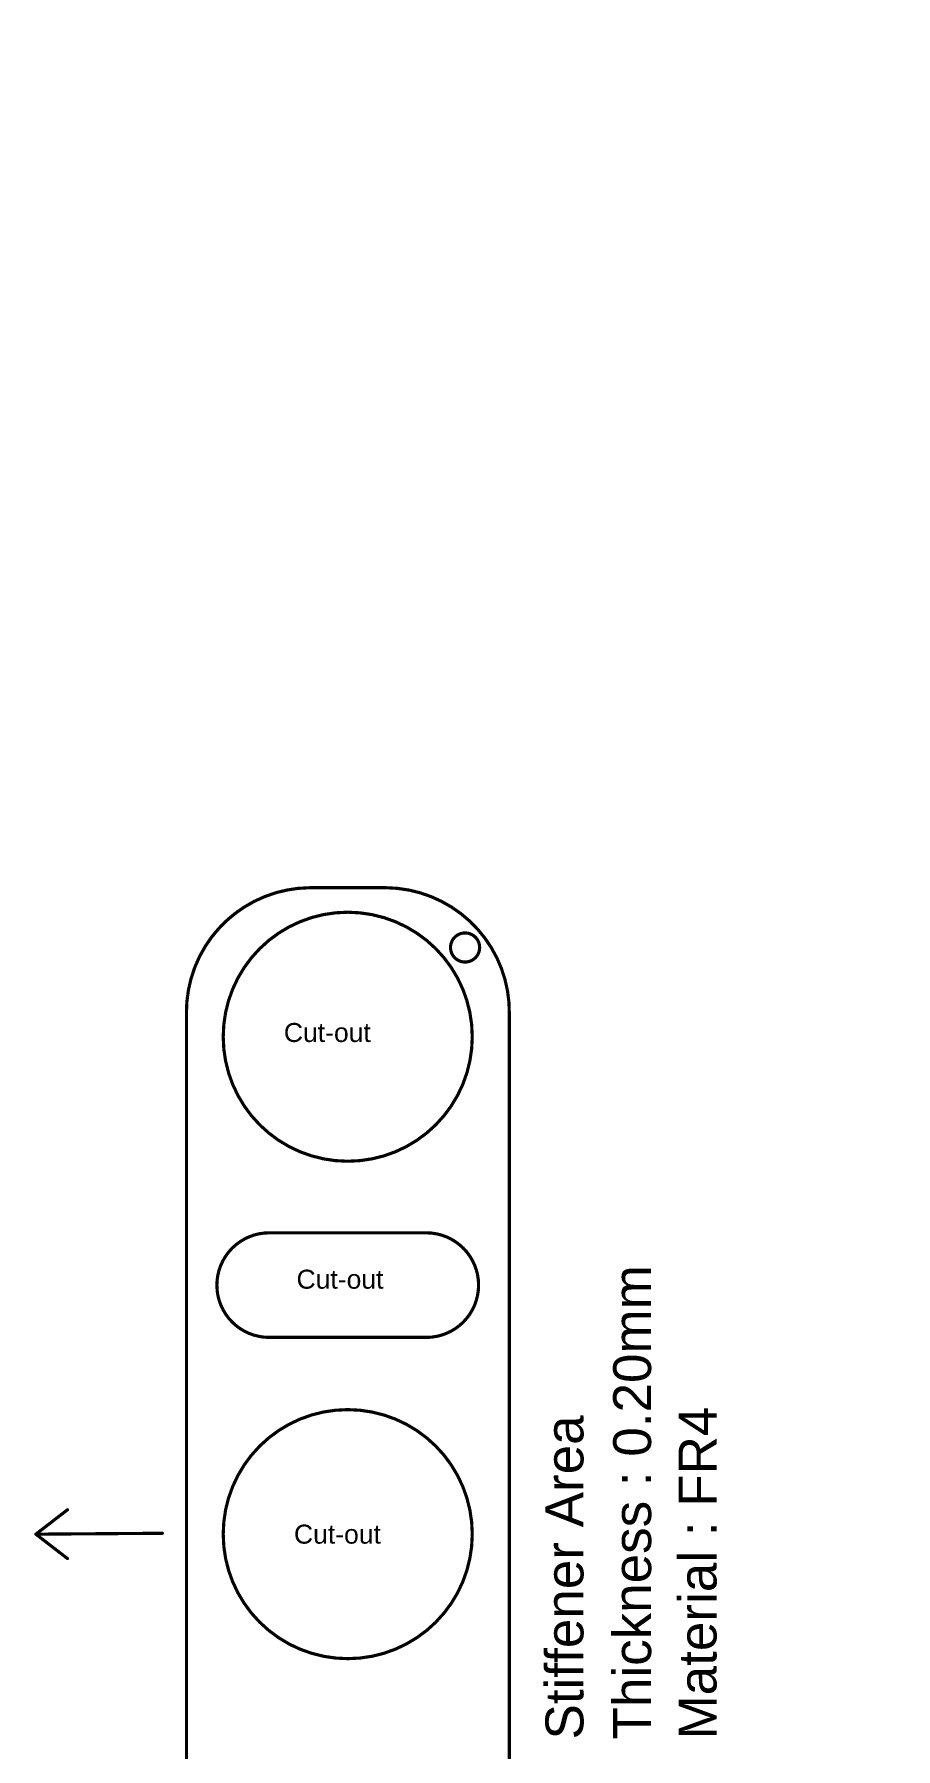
# Model space of a CAD drawing. Header units: inches. Extents: x -17 to 443, y -40 to 218.
# Drawn here: x 103.7 to 138.3, y -5.3 to 63.6 of the extents above; entities that cross this region are included whole.
import ezdxf

# ---------------------------------------------------------------- set-up
doc = ezdxf.new("R2010")
doc.units = ezdxf.units.IN
for name, color, linetype in [('Board Outline', 216, 'Continuous'), ('Bottom Layer', 5, 'Continuous'), ('Fabrication', 76, 'Continuous')]:
    doc.layers.add(name, color=color, linetype=linetype)
doc.styles.add('Arial', font='', dxfattribs={"height": 0.2})
doc.styles.get('Arial').set_extended_font_data('Arial')

msp = doc.modelspace()

# ---------------------------------------------------------------- linework, layer by layer
at = {"layer": 'Board Outline'}
for points in [[(122.53, 130.003, 0.127, 0.127, -0.413783), (204.865, 47.835, 0.127, 0.127, 0)], [(122.561, 125.533, 0.127, 0.127, -0.413672), (200.395, 47.828, 0.127, 0.127, 0)], [(119.531, 120.843, 0.127, 0.127, -0.413759), (187.851, 52.659, 0.127, 0.127, 0)], [(119.532, 116.373, 0.127, 0.127, -0.413759), (183.381, 52.651, 0.127, 0.127, 0)], [(126.633, 82.916, 0.127, 0.127, -0.310195), (148.498, 51.179, 0.127, 0.127, 0)], [(125.033, 78.742, 0.127, 0.127, -0.310195), (144.028, 51.171, 0.127, 0.127, 0)]]:
    msp.add_lwpolyline(points, format="xyseb", dxfattribs=at)
at = {"layer": 'Bottom Layer'}
for points in [[(122.558, 128.802, 0.305, 0.305, -0.414214), (203.667, 47.792, 0.305, 0.305, 0)], [(122.558, 128.141, 0.305, 0.305, -0.414214), (202.982, 47.827, 0.305, 0.305, 0)], [(122.558, 127.481, 0.305, 0.305, -0.414214), (202.332, 47.827, 0.305, 0.305, 0)], [(122.558, 126.821, 0.305, 0.305, -0.414214), (201.682, 47.827, 0.305, 0.305, 0)], [(119.536, 119.632, 0.305, 0.305, -0.414214), (186.627, 52.653, 0.305, 0.305, 0)], [(119.536, 118.972, 0.305, 0.305, -0.414214), (185.977, 52.653, 0.305, 0.305, 0)], [(119.536, 118.312, 0.305, 0.305, -0.414213), (185.327, 52.653, 0.305, 0.305, 0)], [(119.536, 117.651, 0.305, 0.305, -0.414214), (184.677, 52.653, 0.305, 0.305, 0)], [(124.354, 81.933, 0.305, 0.305, -0.318827), (146.62, 51.305, 0.305, 0.305, 0)], [(124.823, 82.453, 0.305, 0.305, -0.316333), (147.279, 51.243, 0.305, 0.305, 0)], [(124.254, 81.257, 0.305, 0.305, -0.317468), (145.97, 51.255, 0.305, 0.305, 0)], [(124.324, 80.509, 0.305, 0.305, -0.314144), (145.32, 51.18, 0.305, 0.305, 0)]]:
    msp.add_lwpolyline(points, format="xyseb", dxfattribs=at)
at = {"layer": 'Fabrication'}
for points in [[(122.53, 130.003, 0.254, 0.254, -0.413783), (204.865, 47.835, 0.254, 0.254, 0)], [(122.561, 125.533, 0.254, 0.254, -0.413672), (200.395, 47.828, 0.254, 0.254, 0)], [(119.531, 120.843, 0.254, 0.254, -0.413759), (187.851, 52.659, 0.254, 0.254, 0)], [(119.532, 116.373, 0.254, 0.254, -0.413759), (183.381, 52.651, 0.254, 0.254, 0)], [(126.633, 82.916, 0.254, 0.254, -0.310195), (148.498, 51.179, 0.254, 0.254, 0)], [(125.033, 78.742, 0.254, 0.254, -0.310195), (144.028, 51.171, 0.254, 0.254, 0)], [(109.814, 24.246, 0.127, 0.127, -0.414214), (114.757, 29.302, 0.127, 0.127, 0)], [(114.757, 29.302, 0.127, 0.127, 0), (117.837, 29.302, 0.127, 0.127, 0)], [(117.837, 29.302, 0.127, 0.127, -0.414214), (122.78, 24.246, 0.127, 0.127, 0)], [(109.814, 24.246, 0.127, 0.127, -0.244175), (111.892, 28.36, 0.127, 0.127, 0)], [(109.814, -17.635, 0.127, 0.127, 0), (109.814, 24.246, 0.127, 0.127, 0)], [(122.78, 24.246, 0.127, 0.127, 0), (122.78, -17.635, 0.127, 0.127, 0)], [(111.652, 14.829, 0.127, 0.127, -0.198912), (113.137, 15.444, 0.127, 0.127, 0)], [(113.137, 15.444, 0.127, 0.127, 0), (119.445, 15.444, 0.127, 0.127, 0)], [(119.445, 15.444, 0.127, 0.127, -0.198912), (120.93, 14.829, 0.127, 0.127, 0)], [(111.037, 13.344, 0.127, 0.127, -0.198912), (111.652, 14.829, 0.127, 0.127, 0)], [(120.93, 14.829, 0.127, 0.127, -0.198912), (121.545, 13.344, 0.127, 0.127, 0)], [(111.652, 11.859, 0.127, 0.127, -0.198912), (111.037, 13.344, 0.127, 0.127, 0)], [(121.545, 13.344, 0.127, 0.127, -0.198912), (120.93, 11.859, 0.127, 0.127, 0)], [(113.137, 11.244, 0.127, 0.127, -0.198912), (111.652, 11.859, 0.127, 0.127, 0)], [(120.93, 11.859, 0.127, 0.127, -0.198912), (119.445, 11.244, 0.127, 0.127, 0)], [(113.137, 11.244, 0.127, 0.127, 0), (119.445, 11.244, 0.127, 0.127, 0)], [(103.769, 3.343, 0.127, 0.127, 0), (105.039, 4.324, 0.127, 0.127, 0)], [(103.769, 3.343, 0.127, 0.127, 0), (108.849, 3.379, 0.127, 0.127, 0)], [(103.769, 3.343, 0.127, 0.127, 0), (105.039, 2.363, 0.127, 0.127, 0)]]:
    msp.add_lwpolyline(points, format="xyseb", dxfattribs=at)
for points in [[(114.726, 29.302, 0.0635, 0.0635, 1), (114.789, 29.302, 0.0635, 0.0635, 1)], [(114.726, 29.302, 0.0635, 0.0635, 1), (114.789, 29.302, 0.0635, 0.0635, 1)], [(117.805, 29.302, 0.0635, 0.0635, 1), (117.869, 29.302, 0.0635, 0.0635, 1)], [(117.805, 29.302, 0.0635, 0.0635, 1), (117.869, 29.302, 0.0635, 0.0635, 1)], [(121.291, 23.318, 0.127, 0.127, 1), (111.291, 23.318, 0.127, 0.127, 1)], [(111.86, 28.36, 0.0635, 0.0635, 1), (111.924, 28.36, 0.0635, 0.0635, 1)], [(121.587, 26.902, 0.127, 0.127, 1), (120.418, 26.902, 0.127, 0.127, 1)], [(120.386, 26.902, 0.0635, 0.0635, 1), (120.45, 26.902, 0.0635, 0.0635, 1)], [(121.555, 26.902, 0.0635, 0.0635, 1), (121.618, 26.902, 0.0635, 0.0635, 1)], [(109.782, 24.246, 0.0635, 0.0635, 1), (109.846, 24.246, 0.0635, 0.0635, 1)], [(109.782, 24.246, 0.0635, 0.0635, 1), (109.846, 24.246, 0.0635, 0.0635, 1)], [(109.782, 24.246, 0.0635, 0.0635, 1), (109.846, 24.246, 0.0635, 0.0635, 1)], [(122.749, 24.246, 0.0635, 0.0635, 1), (122.812, 24.246, 0.0635, 0.0635, 1)], [(122.749, 24.246, 0.0635, 0.0635, 1), (122.812, 24.246, 0.0635, 0.0635, 1)], [(111.259, 23.318, 0.0635, 0.0635, 1), (111.323, 23.318, 0.0635, 0.0635, 1)], [(121.259, 23.318, 0.0635, 0.0635, 1), (121.323, 23.318, 0.0635, 0.0635, 1)], [(113.105, 15.444, 0.0635, 0.0635, 1), (113.169, 15.444, 0.0635, 0.0635, 1)], [(113.105, 15.444, 0.0635, 0.0635, 1), (113.169, 15.444, 0.0635, 0.0635, 1)], [(119.413, 15.444, 0.0635, 0.0635, 1), (119.477, 15.444, 0.0635, 0.0635, 1)], [(119.413, 15.444, 0.0635, 0.0635, 1), (119.477, 15.444, 0.0635, 0.0635, 1)], [(111.62, 14.829, 0.0635, 0.0635, 1), (111.684, 14.829, 0.0635, 0.0635, 1)], [(111.62, 14.829, 0.0635, 0.0635, 1), (111.684, 14.829, 0.0635, 0.0635, 1)], [(120.898, 14.829, 0.0635, 0.0635, 1), (120.962, 14.829, 0.0635, 0.0635, 1)], [(120.898, 14.829, 0.0635, 0.0635, 1), (120.962, 14.829, 0.0635, 0.0635, 1)], [(111.005, 13.344, 0.0635, 0.0635, 1), (111.069, 13.344, 0.0635, 0.0635, 1)], [(111.005, 13.344, 0.0635, 0.0635, 1), (111.069, 13.344, 0.0635, 0.0635, 1)], [(121.513, 13.344, 0.0635, 0.0635, 1), (121.577, 13.344, 0.0635, 0.0635, 1)], [(121.513, 13.344, 0.0635, 0.0635, 1), (121.577, 13.344, 0.0635, 0.0635, 1)], [(111.62, 11.859, 0.0635, 0.0635, 1), (111.684, 11.859, 0.0635, 0.0635, 1)], [(111.62, 11.859, 0.0635, 0.0635, 1), (111.684, 11.859, 0.0635, 0.0635, 1)], [(120.898, 11.859, 0.0635, 0.0635, 1), (120.962, 11.859, 0.0635, 0.0635, 1)], [(120.898, 11.859, 0.0635, 0.0635, 1), (120.962, 11.859, 0.0635, 0.0635, 1)], [(113.105, 11.244, 0.0635, 0.0635, 1), (113.169, 11.244, 0.0635, 0.0635, 1)], [(113.105, 11.244, 0.0635, 0.0635, 1), (113.169, 11.244, 0.0635, 0.0635, 1)], [(119.413, 11.244, 0.0635, 0.0635, 1), (119.477, 11.244, 0.0635, 0.0635, 1)], [(119.413, 11.244, 0.0635, 0.0635, 1), (119.477, 11.244, 0.0635, 0.0635, 1)], [(121.291, 3.344, 0.127, 0.127, 1), (111.291, 3.344, 0.127, 0.127, 1)], [(105.007, 4.324, 0.0635, 0.0635, 1), (105.07, 4.324, 0.0635, 0.0635, 1)], [(108.817, 3.379, 0.0635, 0.0635, 1), (108.88, 3.379, 0.0635, 0.0635, 1)], [(103.737, 3.343, 0.0635, 0.0635, 1), (103.8, 3.343, 0.0635, 0.0635, 1)], [(103.737, 3.343, 0.0635, 0.0635, 1), (103.8, 3.343, 0.0635, 0.0635, 1)], [(103.737, 3.343, 0.0635, 0.0635, 1), (103.8, 3.343, 0.0635, 0.0635, 1)], [(111.259, 3.344, 0.0635, 0.0635, 1), (111.323, 3.344, 0.0635, 0.0635, 1)], [(121.259, 3.344, 0.0635, 0.0635, 1), (121.323, 3.344, 0.0635, 0.0635, 1)], [(105.007, 2.363, 0.0635, 0.0635, 1), (105.07, 2.363, 0.0635, 0.0635, 1)]]:
    msp.add_lwpolyline(points, format="xyseb", close=True, dxfattribs=at)

# ---------------------------------------------------------------- texts
at = {"layer": 'Fabrication', "style": 'Arial'}
for p in [(113.727, 23.107), (114.235, 13.201), (114.132, 2.963)]:
    msp.add_text('Cut-out', height=0.762, dxfattribs=at).set_placement(p)
for s, p in [('Thickness : 0.20mm', (128.473, -4.902)), ('Material : FR4', (131.1, -4.902)), ('Stiffener Area', (125.755, -4.902))]:
    msp.add_text(s, height=1.524, rotation=90, dxfattribs=at).set_placement(p)

doc.saveas('drawing.dxf')
